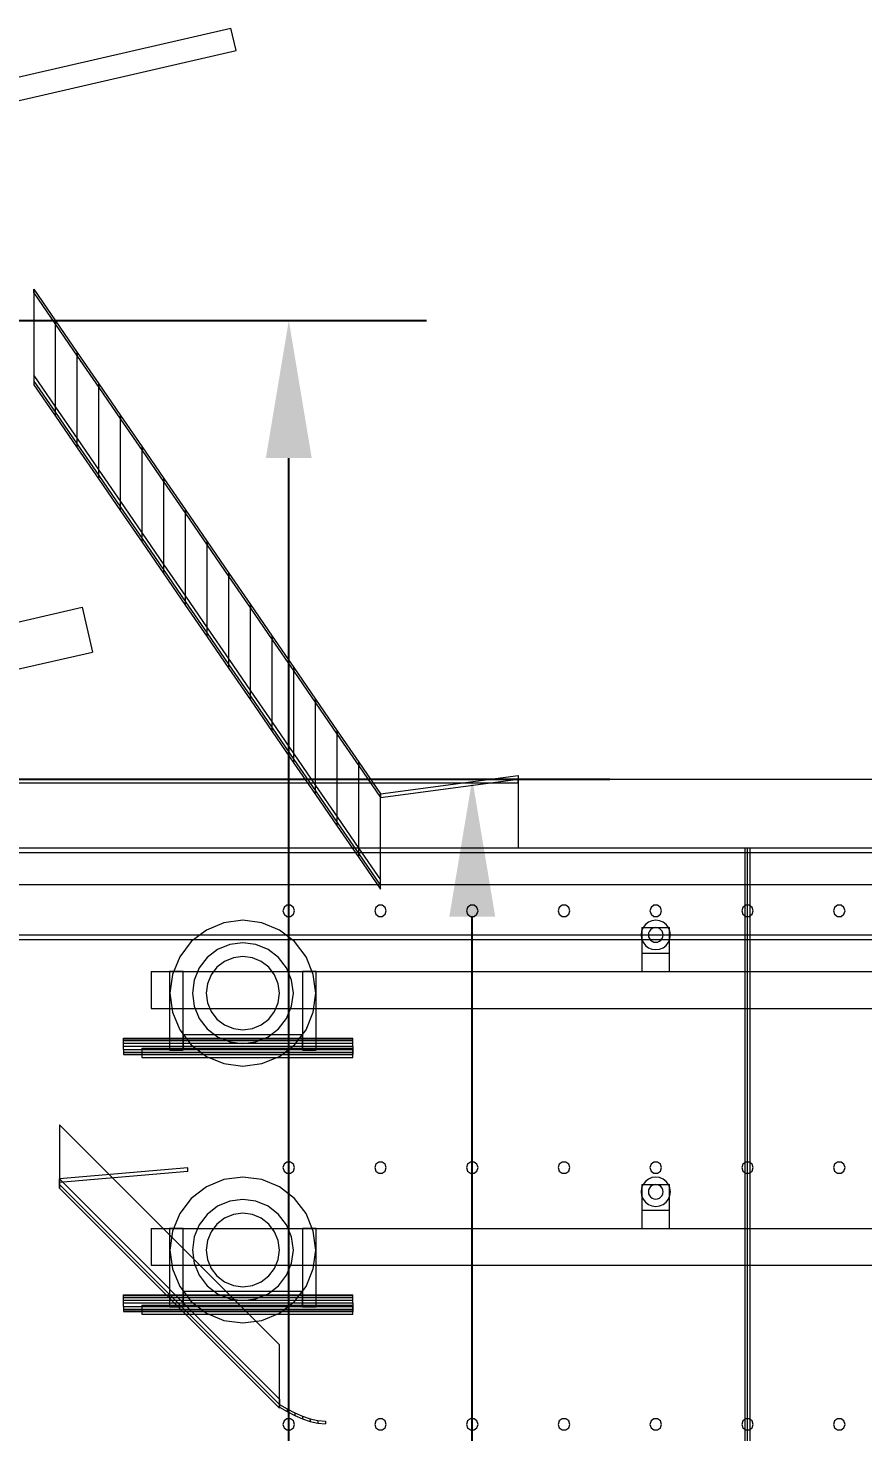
# Model space of a CAD drawing. Header units: millimetres. Extents: x -1970 to 59977, y -50268 to 6837.
# Drawn here: x 39055 to 39965, y 2288 to 3819 of the extents above; entities that cross this region are included whole.
import ezdxf

# ---------------------------------------------------------------- set-up
doc = ezdxf.new("R2010")
doc.units = ezdxf.units.MM
for name, color, linetype, lineweight in [('COTAS_O', 1, 'Continuous', 0), ('COTAS_P', 1, 'Continuous', 0), ('lateral_C03', 7, 'Continuous', 0), ('lateral_C03-dry', 7, 'Continuous', 0), ('lateral_secador', 7, 'Continuous', 0)]:
    doc.layers.add(name, color=color, linetype=linetype, lineweight=lineweight)
doc.dimstyles.new('R19_100', dxfattribs={"dimtxt": 250, "dimasz": 150, "dimexe": 150, "dimexo": 80, "dimgap": 100, "dimtad": 1, "dimtih": 1, "dimtoh": 1, "dimdsep": 46, "dimcen": 0.09, "dimadec": 0, "dimazin": 0, "dimtfac": 1, "dimtdec": 4, "dimtofl": 0, "dimtmove": 0, "dimatfit": 3, "dimfxl": 1, "dimtolj": 1, "dimtzin": 0, "dimarcsym": 0})

# ---------------------------------------------------------------- blocks, each defined once
blk = doc.blocks.new('*D11')
at = {"layer": 'COTAS_P', "color": 0, "lineweight": -2, "transparency": 16777216}
for p, q in [((39019.3, 3500), (39489.3, 3500)), ((39339.3, 150), (39339.3, 3350)), ((39019.3, 0), (39489.3, 0))]:
    blk.add_line(p, q, dxfattribs=at)
at = {"layer": 'COTAS_P', "color": 0, "transparency": 16777216}
for points in [[(39314.3, 3350), (39364.3, 3350), (39339.3, 3500)], [(39314.3, 150), (39364.3, 150), (39339.3, 0)]]:
    blk.add_solid(points, dxfattribs=at)
at = {"layer": 'Defpoints', "color": 0, "transparency": 16777216}
for p in [(38939.3, 3500), (39339.3, 3500), (38939.3, 0)]:
    blk.add_point(p, dxfattribs=at)
blk = doc.blocks.new('*D23')
at = {"layer": 'COTAS_O', "color": 0, "lineweight": -2, "transparency": 16777216}
for p, q in [((38919.3, 3000), (39689.3, 3000)), ((39539.3, 150), (39539.3, 2850)), ((38919.3, 0), (39689.3, 0))]:
    blk.add_line(p, q, dxfattribs=at)
at = {"layer": 'COTAS_O', "color": 0, "transparency": 16777216}
for points in [[(39514.3, 2850), (39564.3, 2850), (39539.3, 3000)], [(39514.3, 150), (39564.3, 150), (39539.3, 0)]]:
    blk.add_solid(points, dxfattribs=at)
at = {"layer": 'Defpoints', "color": 0, "transparency": 16777216}
for p in [(38839.3, 3000), (39539.3, 3000), (38839.3, 0)]:
    blk.add_point(p, dxfattribs=at)

msp = doc.modelspace()

# ---------------------------------------------------------------- linework, layer by layer
at = {"layer": 'lateral_C03'}
for p, q in [((38730.564, 3693.065), (39276.26, 3818.828)), ((39281.875, 3794.466), (39276.26, 3818.828)), ((38736.179, 3668.704), (39281.875, 3794.466)), ((39016.507, 3164.787), (39113.953, 3187.245)), ((39113.953, 3187.245), (39125.182, 3138.522)), ((39027.736, 3116.064), (39125.182, 3138.522))]:
    msp.add_line(p, q, dxfattribs=at)
at = {"layer": 'lateral_C03-dry'}
for p, q in [((39061.253, 3534), (39084.878, 3499.625)), ((39061.253, 3530), (39061.253, 3534)), ((39061.253, 3534), (39061.253, 3440)), ((39061.253, 3530), (39084.878, 3495.625)), ((39084.878, 3499.625), (39084.878, 3495.625)), ((39084.878, 3405.625), (39084.878, 3499.625)), ((39084.878, 3499.625), (39108.503, 3465.25)), ((39084.878, 3495.625), (39108.503, 3461.25)), ((39108.503, 3465.25), (39108.503, 3461.25)), ((39108.503, 3371.25), (39108.503, 3465.25)), ((39108.503, 3465.25), (39132.128, 3430.875)), ((39108.503, 3461.25), (39132.128, 3426.875)), ((39061.253, 3440), (39084.878, 3405.625)), ((39061.253, 3440), (39061.253, 3434)), ((39061.253, 3434), (39084.878, 3399.625)), ((39061.253, 3434), (39061.253, 3430)), ((39061.253, 3430), (39084.878, 3395.625)), ((39132.128, 3430.875), (39132.128, 3426.875)), ((39132.128, 3336.875), (39132.128, 3430.875)), ((39132.128, 3430.875), (39155.753, 3396.5)), ((39132.128, 3426.875), (39155.753, 3392.5)), ((39084.878, 3399.625), (39084.878, 3405.625)), ((39084.878, 3405.625), (39108.503, 3371.25)), ((39084.878, 3395.625), (39084.878, 3399.625)), ((39084.878, 3399.625), (39108.503, 3365.25)), ((39084.878, 3395.625), (39108.503, 3361.25)), ((39155.753, 3396.5), (39155.753, 3392.5)), ((39155.753, 3302.5), (39155.753, 3396.5)), ((39155.753, 3396.5), (39179.378, 3362.125)), ((39155.753, 3392.5), (39179.378, 3358.125)), ((39108.503, 3365.25), (39108.503, 3371.25)), ((39108.503, 3371.25), (39132.128, 3336.875)), ((39108.503, 3361.25), (39108.503, 3365.25)), ((39108.503, 3365.25), (39132.128, 3330.875)), ((39108.503, 3361.25), (39132.128, 3326.875)), ((39179.378, 3362.125), (39179.378, 3358.125)), ((39179.378, 3268.125), (39179.378, 3362.125)), ((39179.378, 3362.125), (39203.003, 3327.75)), ((39179.378, 3358.125), (39203.003, 3323.75)), ((39132.128, 3330.875), (39132.128, 3336.875)), ((39132.128, 3336.875), (39155.753, 3302.5)), ((39132.128, 3326.875), (39132.128, 3330.875)), ((39132.128, 3330.875), (39155.753, 3296.5)), ((39132.128, 3326.875), (39155.753, 3292.5)), ((39203.003, 3327.75), (39203.003, 3323.75)), ((39203.003, 3233.75), (39203.003, 3327.75)), ((39203.003, 3327.75), (39226.628, 3293.375)), ((39203.003, 3323.75), (39226.628, 3289.375)), ((39155.753, 3296.5), (39155.753, 3302.5)), ((39155.753, 3302.5), (39179.378, 3268.125)), ((39155.753, 3292.5), (39155.753, 3296.5)), ((39155.753, 3296.5), (39179.378, 3262.125)), ((39155.753, 3292.5), (39179.378, 3258.125)), ((39226.628, 3293.375), (39226.628, 3289.375)), ((39226.628, 3199.375), (39226.628, 3293.375)), ((39226.628, 3293.375), (39250.253, 3259)), ((39226.628, 3289.375), (39250.253, 3255)), ((39179.378, 3262.125), (39179.378, 3268.125)), ((39179.378, 3268.125), (39203.003, 3233.75)), ((39179.378, 3258.125), (39179.378, 3262.125)), ((39179.378, 3262.125), (39203.003, 3227.75)), ((39179.378, 3258.125), (39203.003, 3223.75)), ((39250.253, 3259), (39250.253, 3255)), ((39250.253, 3165), (39250.253, 3259)), ((39250.253, 3259), (39273.878, 3224.625)), ((39250.253, 3255), (39273.878, 3220.625)), ((39203.003, 3227.75), (39203.003, 3233.75)), ((39203.003, 3233.75), (39226.628, 3199.375)), ((39203.003, 3223.75), (39203.003, 3227.75)), ((39203.003, 3227.75), (39226.628, 3193.375)), ((39203.003, 3223.75), (39226.628, 3189.375)), ((39273.878, 3224.625), (39273.878, 3220.625)), ((39273.878, 3130.625), (39273.878, 3224.625)), ((39273.878, 3224.625), (39297.503, 3190.25)), ((39273.878, 3220.625), (39297.503, 3186.25)), ((39226.628, 3193.375), (39226.628, 3199.375)), ((39226.628, 3199.375), (39250.253, 3165)), ((39226.628, 3189.375), (39226.628, 3193.375)), ((39226.628, 3193.375), (39250.253, 3159)), ((39226.628, 3189.375), (39250.253, 3155)), ((39297.503, 3190.25), (39297.503, 3186.25)), ((39297.503, 3096.25), (39297.503, 3190.25)), ((39297.503, 3190.25), (39321.128, 3155.875)), ((39297.503, 3186.25), (39321.128, 3151.875)), ((39250.253, 3159), (39250.253, 3165)), ((39250.253, 3165), (39273.878, 3130.625)), ((39250.253, 3155), (39250.253, 3159)), ((39250.253, 3159), (39273.878, 3124.625)), ((39250.253, 3155), (39273.878, 3120.625)), ((39321.128, 3155.875), (39321.128, 3151.875)), ((39321.128, 3061.875), (39321.128, 3155.875)), ((39321.128, 3155.875), (39344.753, 3121.5)), ((39321.128, 3151.875), (39344.753, 3117.5)), ((39273.878, 3124.625), (39273.878, 3130.625)), ((39273.878, 3130.625), (39297.503, 3096.25)), ((39273.878, 3120.625), (39273.878, 3124.625)), ((39273.878, 3124.625), (39297.503, 3090.25)), ((39273.878, 3120.625), (39297.503, 3086.25)), ((39344.753, 3121.5), (39344.753, 3117.5)), ((39344.753, 3027.5), (39344.753, 3121.5)), ((39344.753, 3121.5), (39368.378, 3087.125)), ((39344.753, 3117.5), (39368.378, 3083.125)), ((39297.503, 3090.25), (39297.503, 3096.25)), ((39297.503, 3096.25), (39321.128, 3061.875)), ((39297.503, 3086.25), (39297.503, 3090.25)), ((39297.503, 3090.25), (39321.128, 3055.875)), ((39297.503, 3086.25), (39321.128, 3051.875)), ((39368.378, 3087.125), (39368.378, 3083.125)), ((39368.378, 2993.125), (39368.378, 3087.125)), ((39368.378, 3087.125), (39392.003, 3052.75)), ((39368.378, 3083.125), (39392.003, 3048.75)), ((39321.128, 3055.875), (39321.128, 3061.875)), ((39321.128, 3061.875), (39344.753, 3027.5)), ((39321.128, 3051.875), (39321.128, 3055.875)), ((39321.128, 3055.875), (39344.753, 3021.5)), ((39321.128, 3051.875), (39344.753, 3017.5)), ((39392.003, 3052.75), (39392.003, 3048.75)), ((39392.003, 2958.75), (39392.003, 3052.75)), ((39392.003, 3052.75), (39415.628, 3018.375)), ((39392.003, 3048.75), (39415.628, 3014.375)), ((39344.753, 3021.5), (39344.753, 3027.5)), ((39344.753, 3027.5), (39368.378, 2993.125)), ((39344.753, 3017.5), (39344.753, 3021.5)), ((39344.753, 3021.5), (39368.378, 2987.125)), ((39344.753, 3017.5), (39368.378, 2983.125)), ((39415.628, 3018.375), (39415.628, 3014.375)), ((39415.628, 2924.375), (39415.628, 3018.375)), ((39415.628, 3018.375), (39439.253, 2984)), ((39415.628, 3014.375), (39439.253, 2980)), ((39368.378, 2987.125), (39368.378, 2993.125)), ((39368.378, 2993.125), (39392.003, 2958.75)), ((39368.378, 2983.125), (39368.378, 2987.125)), ((39368.378, 2987.125), (39392.003, 2952.75)), ((39368.378, 2983.125), (39392.003, 2948.75)), ((39439.253, 2984), (39439.253, 2980)), ((39439.253, 2890), (39439.253, 2984)), ((39392.003, 2952.75), (39392.003, 2958.75)), ((39392.003, 2958.75), (39415.628, 2924.375)), ((39392.003, 2948.75), (39392.003, 2952.75)), ((39392.003, 2952.75), (39415.628, 2918.375)), ((39392.003, 2948.75), (39415.628, 2914.375)), ((39415.628, 2918.375), (39415.628, 2924.375)), ((39415.628, 2924.375), (39439.253, 2890)), ((39415.628, 2914.375), (39415.628, 2918.375)), ((39415.628, 2918.375), (39439.253, 2884)), ((39415.628, 2914.375), (39439.253, 2880)), ((39439.253, 2884), (39439.253, 2890)), ((39439.253, 2880), (39439.253, 2884))]:
    msp.add_line(p, q, dxfattribs=at)
at = {"layer": 'lateral_secador'}
for p, q in [((39439.253, 2984), (39589.253, 3004)), ((39589.253, 3004), (39589.253, 3000)), ((38839.253, 3000), (39589.253, 3000)), ((38839.253, 2996), (39589.253, 2996)), ((39439.253, 2980), (39589.253, 3000)), ((39589.253, 3000), (40589.253, 3000)), ((39589.253, 3000), (39589.253, 2925)), ((39589.253, 2996), (39589.253, 3000)), ((39439.253, 2980), (39439.253, 2984)), ((38839.253, 2925), (39839.253, 2925)), ((38839.253, 2925), (58839.253, 2925)), ((39589.253, 2925), (40589.253, 2925)), ((39836.253, 2925), (39842.253, 2925)), ((39836.253, 2925), (39836.253, 60)), ((39839.253, 0), (39839.253, 2925)), ((39839.253, 2925), (40839.253, 2925)), ((39842.253, 60), (39842.253, 2925)), ((38839.253, 2920), (58839.253, 2920)), ((38839.253, 2885), (58839.253, 2885)), ((39337.291, 2862.389), (39334.116, 2860.082)), ((39341.215, 2862.389), (39337.291, 2862.389)), ((39344.39, 2860.082), (39341.215, 2862.389)), ((39437.291, 2862.389), (39434.116, 2860.082)), ((39441.215, 2862.389), (39437.291, 2862.389)), ((39444.39, 2860.082), (39441.215, 2862.389)), ((39537.291, 2862.389), (39534.116, 2860.082)), ((39541.215, 2862.389), (39537.291, 2862.389)), ((39544.39, 2860.082), (39541.215, 2862.389)), ((39637.291, 2862.389), (39634.116, 2860.082)), ((39641.215, 2862.389), (39637.291, 2862.389)), ((39644.39, 2860.082), (39641.215, 2862.389)), ((39737.291, 2862.389), (39734.116, 2860.082)), ((39741.215, 2862.389), (39737.291, 2862.389)), ((39744.39, 2860.082), (39741.215, 2862.389)), ((39837.291, 2862.389), (39834.116, 2860.082)), ((39841.215, 2862.389), (39837.291, 2862.389)), ((39844.39, 2860.082), (39841.215, 2862.389)), ((39937.291, 2862.389), (39934.116, 2860.082)), ((39941.215, 2862.389), (39937.291, 2862.389)), ((39944.39, 2860.082), (39941.215, 2862.389)), ((39334.116, 2860.082), (39332.903, 2856.35)), ((39332.903, 2856.35), (39334.116, 2852.618)), ((39334.116, 2852.618), (39337.291, 2850.311)), ((39337.291, 2850.311), (39341.215, 2850.311)), ((39341.215, 2850.311), (39344.39, 2852.618)), ((39345.603, 2856.35), (39344.39, 2860.082)), ((39344.39, 2852.618), (39345.603, 2856.35)), ((39434.116, 2860.082), (39432.903, 2856.35)), ((39432.903, 2856.35), (39434.116, 2852.618)), ((39434.116, 2852.618), (39437.291, 2850.311)), ((39437.291, 2850.311), (39441.215, 2850.311)), ((39441.215, 2850.311), (39444.39, 2852.618)), ((39445.603, 2856.35), (39444.39, 2860.082)), ((39444.39, 2852.618), (39445.603, 2856.35)), ((39534.116, 2860.082), (39532.903, 2856.35)), ((39532.903, 2856.35), (39534.116, 2852.618)), ((39534.116, 2852.618), (39537.291, 2850.311)), ((39537.291, 2850.311), (39541.215, 2850.311)), ((39541.215, 2850.311), (39544.39, 2852.618)), ((39545.603, 2856.35), (39544.39, 2860.082)), ((39544.39, 2852.618), (39545.603, 2856.35)), ((39634.116, 2860.082), (39632.903, 2856.35)), ((39632.903, 2856.35), (39634.116, 2852.618)), ((39634.116, 2852.618), (39637.291, 2850.311)), ((39637.291, 2850.311), (39641.215, 2850.311)), ((39641.215, 2850.311), (39644.39, 2852.618)), ((39645.603, 2856.35), (39644.39, 2860.082)), ((39644.39, 2852.618), (39645.603, 2856.35)), ((39734.116, 2860.082), (39732.903, 2856.35)), ((39732.903, 2856.35), (39734.116, 2852.618)), ((39734.116, 2852.618), (39737.291, 2850.311)), ((39737.291, 2850.311), (39741.215, 2850.311)), ((39741.215, 2850.311), (39744.39, 2852.618)), ((39745.603, 2856.35), (39744.39, 2860.082)), ((39744.39, 2852.618), (39745.603, 2856.35)), ((39834.116, 2860.082), (39832.903, 2856.35)), ((39832.903, 2856.35), (39834.116, 2852.618)), ((39834.116, 2852.618), (39837.291, 2850.311)), ((39837.291, 2850.311), (39841.215, 2850.311)), ((39841.215, 2850.311), (39844.39, 2852.618)), ((39845.603, 2856.35), (39844.39, 2860.082)), ((39844.39, 2852.618), (39845.603, 2856.35)), ((39934.116, 2860.082), (39932.903, 2856.35)), ((39932.903, 2856.35), (39934.116, 2852.618)), ((39934.116, 2852.618), (39937.291, 2850.311)), ((39937.291, 2850.311), (39941.215, 2850.311)), ((39941.215, 2850.311), (39944.39, 2852.618)), ((39945.603, 2856.35), (39944.39, 2860.082)), ((39944.39, 2852.618), (39945.603, 2856.35)), ((39249.503, 2835.349), (39233.038, 2822.715)), ((39268.677, 2843.291), (39249.503, 2835.349)), ((39289.253, 2846), (39268.677, 2843.291)), ((39309.829, 2843.291), (39289.253, 2846)), ((39329.003, 2835.349), (39309.829, 2843.291)), ((39345.468, 2822.715), (39329.003, 2835.349)), ((39723.798, 2834.141), (39723.253, 2830)), ((39725.397, 2838), (39723.798, 2834.141)), ((39724.253, 2838), (39754.253, 2838)), ((39724.253, 2838), (39724.253, 2810)), ((39727.939, 2841.314), (39725.397, 2838)), ((39731.253, 2843.856), (39727.939, 2841.314)), ((39735.112, 2845.455), (39731.253, 2843.856)), ((39731.526, 2832.071), (39731.253, 2830)), ((39732.325, 2834), (39731.526, 2832.071)), ((39733.596, 2835.657), (39732.325, 2834)), ((39735.253, 2836.928), (39733.596, 2835.657)), ((39739.253, 2846), (39735.112, 2845.455)), ((39737.182, 2837.727), (39735.253, 2836.928)), ((39739.253, 2838), (39737.182, 2837.727)), ((39743.394, 2845.455), (39739.253, 2846)), ((39741.324, 2837.727), (39739.253, 2838)), ((39743.253, 2836.928), (39741.324, 2837.727)), ((39744.91, 2835.657), (39743.253, 2836.928)), ((39747.253, 2843.856), (39743.394, 2845.455)), ((39746.181, 2834), (39744.91, 2835.657)), ((39746.98, 2832.071), (39746.181, 2834)), ((39747.253, 2830), (39746.98, 2832.071)), ((39750.567, 2841.314), (39747.253, 2843.856)), ((39753.109, 2838), (39750.567, 2841.314)), ((39754.708, 2834.141), (39753.109, 2838)), ((39754.253, 2810), (39754.253, 2838)), ((39755.253, 2830), (39754.708, 2834.141)), ((38839.253, 2830), (58839.253, 2830)), ((38839.253, 2825), (58839.253, 2825)), ((39233.038, 2822.715), (39220.404, 2806.25)), ((39275.018, 2819.626), (39261.753, 2814.131)), ((39289.253, 2821.5), (39275.018, 2819.626)), ((39303.488, 2819.626), (39289.253, 2821.5)), ((39316.753, 2814.131), (39303.488, 2819.626)), ((39358.102, 2806.25), (39345.468, 2822.715)), ((39723.253, 2830), (39723.798, 2825.859)), ((39723.798, 2825.859), (39725.397, 2822)), ((39725.397, 2822), (39727.939, 2818.686)), ((39727.939, 2818.686), (39731.253, 2816.144)), ((39731.253, 2830), (39731.526, 2827.929)), ((39731.526, 2827.929), (39732.325, 2826)), ((39732.325, 2826), (39733.596, 2824.343)), ((39733.596, 2824.343), (39735.253, 2823.072)), ((39735.253, 2823.072), (39737.182, 2822.273)), ((39737.182, 2822.273), (39739.253, 2822)), ((39739.253, 2822), (39741.324, 2822.273)), ((39741.324, 2822.273), (39743.253, 2823.072)), ((39743.253, 2823.072), (39744.91, 2824.343)), ((39744.91, 2824.343), (39746.181, 2826)), ((39746.181, 2826), (39746.98, 2827.929)), ((39746.98, 2827.929), (39747.253, 2830)), ((39747.253, 2816.144), (39750.567, 2818.686)), ((39750.567, 2818.686), (39753.109, 2822)), ((39753.109, 2822), (39754.708, 2825.859)), ((39754.708, 2825.859), (39755.253, 2830)), ((39220.404, 2806.25), (39212.462, 2787.076)), ((39250.362, 2805.391), (39241.622, 2794)), ((39261.753, 2814.131), (39250.362, 2805.391)), ((39269.253, 2801.141), (39260.969, 2794.784)), ((39278.9, 2805.137), (39269.253, 2801.141)), ((39289.253, 2806.5), (39278.9, 2805.137)), ((39299.606, 2805.137), (39289.253, 2806.5)), ((39309.253, 2801.141), (39299.606, 2805.137)), ((39317.537, 2794.784), (39309.253, 2801.141)), ((39328.144, 2805.391), (39316.753, 2814.131)), ((39336.884, 2794), (39328.144, 2805.391)), ((39366.044, 2787.076), (39358.102, 2806.25)), ((39724.253, 2810), (39754.253, 2810)), ((39724.253, 2810), (39724.253, 2790)), ((39731.253, 2816.144), (39735.112, 2814.545)), ((39735.112, 2814.545), (39739.253, 2814)), ((39739.253, 2814), (39743.394, 2814.545)), ((39743.394, 2814.545), (39747.253, 2816.144)), ((39754.253, 2790), (39754.253, 2810)), ((39189.253, 2790), (58489.253, 2790)), ((39189.253, 2790), (39189.253, 2750)), ((39209.253, 2790.5), (39224.253, 2790.5)), ((39209.253, 2790.5), (39209.253, 2704.5)), ((39212.462, 2787.076), (39209.753, 2766.5)), ((39224.253, 2704.5), (39224.253, 2790.5)), ((39241.622, 2794), (39236.127, 2780.735)), ((39254.612, 2786.5), (39250.616, 2776.853)), ((39260.969, 2794.784), (39254.612, 2786.5)), ((39323.894, 2786.5), (39317.537, 2794.784)), ((39327.89, 2776.853), (39323.894, 2786.5)), ((39342.379, 2780.735), (39336.884, 2794)), ((39354.253, 2790.5), (39369.253, 2790.5)), ((39354.253, 2790.5), (39354.253, 2704.5)), ((39368.753, 2766.5), (39366.044, 2787.076)), ((39369.253, 2704.5), (39369.253, 2790.5)), ((39724.253, 2790), (39754.253, 2790)), ((39236.127, 2780.735), (39234.253, 2766.5)), ((39250.616, 2776.853), (39249.253, 2766.5)), ((39329.253, 2766.5), (39327.89, 2776.853)), ((39344.253, 2766.5), (39342.379, 2780.735)), ((39209.753, 2766.5), (39212.462, 2745.924)), ((39234.253, 2766.5), (39236.127, 2752.265)), ((39249.253, 2766.5), (39250.616, 2756.147)), ((39250.616, 2756.147), (39254.612, 2746.5)), ((39323.894, 2746.5), (39327.89, 2756.147)), ((39327.89, 2756.147), (39329.253, 2766.5)), ((39342.379, 2752.265), (39344.253, 2766.5)), ((39366.044, 2745.924), (39368.753, 2766.5)), ((39189.253, 2750), (58489.253, 2750)), ((39212.462, 2745.924), (39220.404, 2726.75)), ((39236.127, 2752.265), (39241.622, 2739)), ((39254.612, 2746.5), (39260.969, 2738.216)), ((39317.537, 2738.216), (39323.894, 2746.5)), ((39336.884, 2739), (39342.379, 2752.265)), ((39358.102, 2726.75), (39366.044, 2745.924)), ((39220.404, 2726.75), (39233.038, 2710.285)), ((39241.622, 2739), (39250.362, 2727.609)), ((39250.362, 2727.609), (39261.753, 2718.869)), ((39260.969, 2738.216), (39269.253, 2731.859)), ((39269.253, 2731.859), (39278.9, 2727.863)), ((39278.9, 2727.863), (39289.253, 2726.5)), ((39289.253, 2726.5), (39299.606, 2727.863)), ((39299.606, 2727.863), (39309.253, 2731.859)), ((39309.253, 2731.859), (39317.537, 2738.216)), ((39316.753, 2718.869), (39328.144, 2727.609)), ((39328.144, 2727.609), (39336.884, 2739)), ((39345.468, 2710.285), (39358.102, 2726.75)), ((39159.253, 2716.815), (39159.253, 2717.5)), ((39159.253, 2717.5), (39409.253, 2717.5)), ((39159.253, 2714.864), (39159.253, 2716.815)), ((39159.253, 2716.815), (39409.253, 2716.815)), ((39159.253, 2711.944), (39159.253, 2714.864)), ((39159.253, 2714.864), (39409.253, 2714.864)), ((39159.253, 2708.5), (39159.253, 2711.944)), ((39159.253, 2711.944), (39409.253, 2711.944)), ((39224.253, 2721.5), (39354.253, 2721.5)), ((39224.253, 2721.5), (39224.253, 2706.5)), ((39233.038, 2710.285), (39249.503, 2697.651)), ((39261.753, 2718.869), (39275.018, 2713.374)), ((39275.018, 2713.374), (39289.253, 2711.5)), ((39289.253, 2711.5), (39303.488, 2713.374)), ((39303.488, 2713.374), (39316.753, 2718.869)), ((39329.003, 2697.651), (39345.468, 2710.285)), ((39354.253, 2706.5), (39354.253, 2721.5)), ((39409.253, 2716.815), (39409.253, 2717.5)), ((39409.253, 2714.864), (39409.253, 2716.815)), ((39409.253, 2711.944), (39409.253, 2714.864)), ((39409.253, 2708.5), (39409.253, 2711.944)), ((39159.253, 2705.056), (39159.253, 2708.5)), ((39409.253, 2708.5), (39159.253, 2708.5)), ((39159.253, 2705.056), (39159.253, 2702.136)), ((39159.253, 2705.056), (39409.253, 2705.056)), ((39159.253, 2702.136), (39159.253, 2700.185)), ((39159.253, 2702.136), (39409.253, 2702.136)), ((39159.253, 2700.185), (39159.253, 2699.5)), ((39159.253, 2700.185), (39409.253, 2700.185)), ((39159.253, 2699.5), (39409.253, 2699.5)), ((39179.253, 2706.5), (39409.253, 2706.5)), ((39179.253, 2706.5), (39179.253, 2696.5)), ((39179.253, 2696.5), (39409.253, 2696.5)), ((39209.253, 2704.5), (39224.253, 2704.5)), ((39224.253, 2706.5), (39354.253, 2706.5)), ((39249.503, 2697.651), (39268.677, 2689.709)), ((39309.829, 2689.709), (39329.003, 2697.651)), ((39354.253, 2704.5), (39369.253, 2704.5)), ((39409.253, 2708.5), (39409.253, 2705.056)), ((39409.253, 2696.5), (39409.253, 2706.5)), ((39409.253, 2705.056), (39409.253, 2702.136)), ((39409.253, 2702.136), (39409.253, 2700.185)), ((39409.253, 2700.185), (39409.253, 2699.5)), ((39268.677, 2689.709), (39289.253, 2687)), ((39289.253, 2687), (39309.829, 2689.709)), ((39329.253, 2383), (39089.253, 2623)), ((39089.253, 2623), (39089.253, 2554)), ((39229.253, 2576), (39089.253, 2564)), ((39229.253, 2572), (39089.253, 2560)), ((39229.253, 2572), (39229.253, 2576)), ((39334.116, 2580.082), (39332.903, 2576.35)), ((39332.903, 2576.35), (39334.116, 2572.618)), ((39337.291, 2582.389), (39334.116, 2580.082)), ((39334.116, 2572.618), (39337.291, 2570.311)), ((39341.215, 2582.389), (39337.291, 2582.389)), ((39344.39, 2580.082), (39341.215, 2582.389)), ((39341.215, 2570.311), (39344.39, 2572.618)), ((39345.603, 2576.35), (39344.39, 2580.082)), ((39344.39, 2572.618), (39345.603, 2576.35)), ((39434.116, 2580.082), (39432.903, 2576.35)), ((39432.903, 2576.35), (39434.116, 2572.618)), ((39437.291, 2582.389), (39434.116, 2580.082)), ((39434.116, 2572.618), (39437.291, 2570.311)), ((39441.215, 2582.389), (39437.291, 2582.389)), ((39444.39, 2580.082), (39441.215, 2582.389)), ((39441.215, 2570.311), (39444.39, 2572.618)), ((39445.603, 2576.35), (39444.39, 2580.082)), ((39444.39, 2572.618), (39445.603, 2576.35)), ((39534.116, 2580.082), (39532.903, 2576.35)), ((39532.903, 2576.35), (39534.116, 2572.618)), ((39537.291, 2582.389), (39534.116, 2580.082)), ((39534.116, 2572.618), (39537.291, 2570.311)), ((39541.215, 2582.389), (39537.291, 2582.389)), ((39544.39, 2580.082), (39541.215, 2582.389)), ((39541.215, 2570.311), (39544.39, 2572.618)), ((39545.603, 2576.35), (39544.39, 2580.082)), ((39544.39, 2572.618), (39545.603, 2576.35)), ((39634.116, 2580.082), (39632.903, 2576.35)), ((39632.903, 2576.35), (39634.116, 2572.618)), ((39637.291, 2582.389), (39634.116, 2580.082)), ((39634.116, 2572.618), (39637.291, 2570.311)), ((39641.215, 2582.389), (39637.291, 2582.389)), ((39644.39, 2580.082), (39641.215, 2582.389)), ((39641.215, 2570.311), (39644.39, 2572.618)), ((39645.603, 2576.35), (39644.39, 2580.082)), ((39644.39, 2572.618), (39645.603, 2576.35)), ((39734.116, 2580.082), (39732.903, 2576.35)), ((39732.903, 2576.35), (39734.116, 2572.618)), ((39737.291, 2582.389), (39734.116, 2580.082)), ((39734.116, 2572.618), (39737.291, 2570.311)), ((39741.215, 2582.389), (39737.291, 2582.389)), ((39744.39, 2580.082), (39741.215, 2582.389)), ((39741.215, 2570.311), (39744.39, 2572.618)), ((39745.603, 2576.35), (39744.39, 2580.082)), ((39744.39, 2572.618), (39745.603, 2576.35)), ((39834.116, 2580.082), (39832.903, 2576.35)), ((39832.903, 2576.35), (39834.116, 2572.618)), ((39837.291, 2582.389), (39834.116, 2580.082)), ((39834.116, 2572.618), (39837.291, 2570.311)), ((39841.215, 2582.389), (39837.291, 2582.389)), ((39844.39, 2580.082), (39841.215, 2582.389)), ((39841.215, 2570.311), (39844.39, 2572.618)), ((39845.603, 2576.35), (39844.39, 2580.082)), ((39844.39, 2572.618), (39845.603, 2576.35)), ((39934.116, 2580.082), (39932.903, 2576.35)), ((39932.903, 2576.35), (39934.116, 2572.618)), ((39937.291, 2582.389), (39934.116, 2580.082)), ((39934.116, 2572.618), (39937.291, 2570.311)), ((39941.215, 2582.389), (39937.291, 2582.389)), ((39944.39, 2580.082), (39941.215, 2582.389)), ((39941.215, 2570.311), (39944.39, 2572.618)), ((39945.603, 2576.35), (39944.39, 2580.082)), ((39944.39, 2572.618), (39945.603, 2576.35)), ((39089.253, 2564), (39329.253, 2324)), ((39089.253, 2558), (39089.253, 2564)), ((39089.253, 2564), (39089.253, 2560)), ((39089.253, 2558), (39329.253, 2318)), ((39089.253, 2554), (39089.253, 2558)), ((39268.677, 2563.291), (39249.503, 2555.349)), ((39289.253, 2566), (39268.677, 2563.291)), ((39309.829, 2563.291), (39289.253, 2566)), ((39329.003, 2555.349), (39309.829, 2563.291)), ((39337.291, 2570.311), (39341.215, 2570.311)), ((39437.291, 2570.311), (39441.215, 2570.311)), ((39537.291, 2570.311), (39541.215, 2570.311)), ((39637.291, 2570.311), (39641.215, 2570.311)), ((39725.397, 2558), (39723.798, 2554.141)), ((39724.253, 2558), (39754.253, 2558)), ((39724.253, 2558), (39724.253, 2530)), ((39727.939, 2561.314), (39725.397, 2558)), ((39731.253, 2563.856), (39727.939, 2561.314)), ((39735.112, 2565.455), (39731.253, 2563.856)), ((39735.253, 2556.928), (39733.596, 2555.657)), ((39739.253, 2566), (39735.112, 2565.455)), ((39737.182, 2557.727), (39735.253, 2556.928)), ((39739.253, 2558), (39737.182, 2557.727)), ((39737.291, 2570.311), (39741.215, 2570.311)), ((39743.394, 2565.455), (39739.253, 2566)), ((39741.324, 2557.727), (39739.253, 2558)), ((39743.253, 2556.928), (39741.324, 2557.727)), ((39744.91, 2555.657), (39743.253, 2556.928)), ((39747.253, 2563.856), (39743.394, 2565.455)), ((39750.567, 2561.314), (39747.253, 2563.856)), ((39753.109, 2558), (39750.567, 2561.314)), ((39754.708, 2554.141), (39753.109, 2558)), ((39754.253, 2530), (39754.253, 2558)), ((39837.291, 2570.311), (39841.215, 2570.311)), ((39937.291, 2570.311), (39941.215, 2570.311)), ((39089.253, 2554), (39329.253, 2314)), ((39233.038, 2542.715), (39220.404, 2526.25)), ((39249.503, 2555.349), (39233.038, 2542.715)), ((39289.253, 2541.5), (39275.018, 2539.626)), ((39303.488, 2539.626), (39289.253, 2541.5)), ((39345.468, 2542.715), (39329.003, 2555.349)), ((39358.102, 2526.25), (39345.468, 2542.715)), ((39723.798, 2554.141), (39723.253, 2550)), ((39723.253, 2550), (39723.798, 2545.859)), ((39723.798, 2545.859), (39725.397, 2542)), ((39725.397, 2542), (39727.939, 2538.686)), ((39731.526, 2552.071), (39731.253, 2550)), ((39731.253, 2550), (39731.526, 2547.929)), ((39732.325, 2554), (39731.526, 2552.071)), ((39731.526, 2547.929), (39732.325, 2546)), ((39733.596, 2555.657), (39732.325, 2554)), ((39732.325, 2546), (39733.596, 2544.343)), ((39733.596, 2544.343), (39735.253, 2543.072)), ((39735.253, 2543.072), (39737.182, 2542.273)), ((39737.182, 2542.273), (39739.253, 2542)), ((39739.253, 2542), (39741.324, 2542.273)), ((39741.324, 2542.273), (39743.253, 2543.072)), ((39743.253, 2543.072), (39744.91, 2544.343)), ((39746.181, 2554), (39744.91, 2555.657)), ((39744.91, 2544.343), (39746.181, 2546)), ((39746.98, 2552.071), (39746.181, 2554)), ((39746.181, 2546), (39746.98, 2547.929)), ((39747.253, 2550), (39746.98, 2552.071)), ((39746.98, 2547.929), (39747.253, 2550)), ((39750.567, 2538.686), (39753.109, 2542)), ((39753.109, 2542), (39754.708, 2545.859)), ((39755.253, 2550), (39754.708, 2554.141)), ((39754.708, 2545.859), (39755.253, 2550)), ((39220.404, 2526.25), (39212.462, 2507.076)), ((39261.753, 2534.131), (39250.362, 2525.391)), ((39275.018, 2539.626), (39261.753, 2534.131)), ((39289.253, 2526.5), (39278.9, 2525.137)), ((39299.606, 2525.137), (39289.253, 2526.5)), ((39316.753, 2534.131), (39303.488, 2539.626)), ((39328.144, 2525.391), (39316.753, 2534.131)), ((39366.044, 2507.076), (39358.102, 2526.25)), ((39724.253, 2530), (39754.253, 2530)), ((39724.253, 2530), (39724.253, 2510)), ((39727.939, 2538.686), (39731.253, 2536.144)), ((39731.253, 2536.144), (39735.112, 2534.545)), ((39735.112, 2534.545), (39739.253, 2534)), ((39739.253, 2534), (39743.394, 2534.545)), ((39743.394, 2534.545), (39747.253, 2536.144)), ((39747.253, 2536.144), (39750.567, 2538.686)), ((39754.253, 2510), (39754.253, 2530)), ((39209.253, 2510.5), (39224.253, 2510.5)), ((39209.253, 2510.5), (39209.253, 2424.5)), ((39224.253, 2424.5), (39224.253, 2510.5)), ((39241.622, 2514), (39236.127, 2500.735)), ((39250.362, 2525.391), (39241.622, 2514)), ((39260.969, 2514.784), (39254.612, 2506.5)), ((39269.253, 2521.141), (39260.969, 2514.784)), ((39278.9, 2525.137), (39269.253, 2521.141)), ((39309.253, 2521.141), (39299.606, 2525.137)), ((39317.537, 2514.784), (39309.253, 2521.141)), ((39323.894, 2506.5), (39317.537, 2514.784)), ((39336.884, 2514), (39328.144, 2525.391)), ((39342.379, 2500.735), (39336.884, 2514)), ((39354.253, 2510.5), (39369.253, 2510.5)), ((39354.253, 2510.5), (39354.253, 2424.5)), ((39369.253, 2424.5), (39369.253, 2510.5)), ((39189.253, 2510), (58489.253, 2510)), ((39189.253, 2510), (39189.253, 2470)), ((39212.462, 2507.076), (39209.753, 2486.5)), ((39236.127, 2500.735), (39234.253, 2486.5)), ((39250.616, 2496.853), (39249.253, 2486.5)), ((39254.612, 2506.5), (39250.616, 2496.853)), ((39327.89, 2496.853), (39323.894, 2506.5)), ((39329.253, 2486.5), (39327.89, 2496.853)), ((39344.253, 2486.5), (39342.379, 2500.735)), ((39368.753, 2486.5), (39366.044, 2507.076)), ((39724.253, 2510), (39754.253, 2510)), ((39209.753, 2486.5), (39212.462, 2465.924)), ((39234.253, 2486.5), (39236.127, 2472.265)), ((39249.253, 2486.5), (39250.616, 2476.147)), ((39327.89, 2476.147), (39329.253, 2486.5)), ((39342.379, 2472.265), (39344.253, 2486.5)), ((39366.044, 2465.924), (39368.753, 2486.5)), ((39189.253, 2470), (58489.253, 2470)), ((39212.462, 2465.924), (39220.404, 2446.75)), ((39236.127, 2472.265), (39241.622, 2459)), ((39250.616, 2476.147), (39254.612, 2466.5)), ((39254.612, 2466.5), (39260.969, 2458.216)), ((39317.537, 2458.216), (39323.894, 2466.5)), ((39323.894, 2466.5), (39327.89, 2476.147)), ((39336.884, 2459), (39342.379, 2472.265)), ((39358.102, 2446.75), (39366.044, 2465.924)), ((39241.622, 2459), (39250.362, 2447.609)), ((39260.969, 2458.216), (39269.253, 2451.859)), ((39269.253, 2451.859), (39278.9, 2447.863)), ((39299.606, 2447.863), (39309.253, 2451.859)), ((39309.253, 2451.859), (39317.537, 2458.216)), ((39328.144, 2447.609), (39336.884, 2459)), ((39159.253, 2436.815), (39159.253, 2437.5)), ((39159.253, 2437.5), (39409.253, 2437.5)), ((39159.253, 2434.864), (39159.253, 2436.815)), ((39159.253, 2436.815), (39409.253, 2436.815)), ((39159.253, 2431.944), (39159.253, 2434.864)), ((39159.253, 2434.864), (39409.253, 2434.864)), ((39220.404, 2446.75), (39233.038, 2430.285)), ((39224.253, 2441.5), (39354.253, 2441.5)), ((39224.253, 2441.5), (39224.253, 2426.5)), ((39250.362, 2447.609), (39261.753, 2438.869)), ((39261.753, 2438.869), (39275.018, 2433.374)), ((39278.9, 2447.863), (39289.253, 2446.5)), ((39289.253, 2446.5), (39299.606, 2447.863)), ((39303.488, 2433.374), (39316.753, 2438.869)), ((39316.753, 2438.869), (39328.144, 2447.609)), ((39345.468, 2430.285), (39358.102, 2446.75)), ((39354.253, 2426.5), (39354.253, 2441.5)), ((39409.253, 2436.815), (39409.253, 2437.5)), ((39409.253, 2434.864), (39409.253, 2436.815)), ((39409.253, 2431.944), (39409.253, 2434.864)), ((39159.253, 2428.5), (39159.253, 2431.944)), ((39159.253, 2431.944), (39409.253, 2431.944)), ((39159.253, 2425.056), (39159.253, 2428.5)), ((39409.253, 2428.5), (39159.253, 2428.5)), ((39159.253, 2425.056), (39159.253, 2422.136)), ((39159.253, 2425.056), (39409.253, 2425.056)), ((39159.253, 2422.136), (39159.253, 2420.185)), ((39159.253, 2422.136), (39409.253, 2422.136)), ((39159.253, 2420.185), (39159.253, 2419.5)), ((39159.253, 2420.185), (39409.253, 2420.185)), ((39159.253, 2419.5), (39409.253, 2419.5)), ((39179.253, 2426.5), (39409.253, 2426.5)), ((39179.253, 2426.5), (39179.253, 2416.5)), ((39209.253, 2424.5), (39224.253, 2424.5)), ((39224.253, 2426.5), (39354.253, 2426.5)), ((39233.038, 2430.285), (39249.503, 2417.651)), ((39275.018, 2433.374), (39289.253, 2431.5)), ((39289.253, 2431.5), (39303.488, 2433.374)), ((39329.003, 2417.651), (39345.468, 2430.285)), ((39354.253, 2424.5), (39369.253, 2424.5)), ((39409.253, 2428.5), (39409.253, 2431.944)), ((39409.253, 2428.5), (39409.253, 2425.056)), ((39409.253, 2416.5), (39409.253, 2426.5)), ((39409.253, 2425.056), (39409.253, 2422.136)), ((39409.253, 2422.136), (39409.253, 2420.185)), ((39409.253, 2420.185), (39409.253, 2419.5)), ((39179.253, 2416.5), (39409.253, 2416.5)), ((39249.503, 2417.651), (39268.677, 2409.709)), ((39268.677, 2409.709), (39289.253, 2407)), ((39289.253, 2407), (39309.829, 2409.709)), ((39309.829, 2409.709), (39329.003, 2417.651)), ((39329.253, 2314), (39329.253, 2383)), ((39329.253, 2324), (39329.253, 2318)), ((39329.253, 2318), (39329.253, 2314)), ((39329.253, 2318), (39337.586, 2313.341)), ((39329.253, 2315), (39329.253, 2318)), ((39329.253, 2315), (39337.586, 2310.341)), ((39337.586, 2313.341), (39337.586, 2310.341)), ((39337.586, 2313.341), (39345.92, 2309)), ((39334.116, 2300.082), (39332.903, 2296.35)), ((39332.903, 2296.35), (39334.116, 2292.618)), ((39337.291, 2302.389), (39334.116, 2300.082)), ((39341.215, 2302.389), (39337.291, 2302.389)), ((39337.586, 2310.341), (39345.92, 2306)), ((39344.39, 2300.082), (39341.215, 2302.389)), ((39345.603, 2296.35), (39344.39, 2300.082)), ((39344.39, 2292.618), (39345.603, 2296.35)), ((39345.92, 2309), (39345.92, 2306)), ((39345.92, 2309), (39354.253, 2305.272)), ((39345.92, 2306), (39354.253, 2302.272)), ((39354.253, 2305.272), (39354.253, 2302.272)), ((39354.253, 2305.272), (39362.586, 2302.412)), ((39354.253, 2302.272), (39362.586, 2299.412)), ((39362.586, 2302.412), (39362.586, 2299.412)), ((39362.586, 2302.412), (39370.92, 2300.613)), ((39362.586, 2299.412), (39370.92, 2297.613)), ((39370.92, 2300.613), (39370.92, 2297.613)), ((39370.92, 2300.613), (39379.253, 2300)), ((39370.92, 2297.613), (39379.253, 2297)), ((39379.253, 2300), (39379.253, 2297)), ((39434.116, 2300.082), (39432.903, 2296.35)), ((39432.903, 2296.35), (39434.116, 2292.618)), ((39437.291, 2302.389), (39434.116, 2300.082)), ((39441.215, 2302.389), (39437.291, 2302.389)), ((39444.39, 2300.082), (39441.215, 2302.389)), ((39445.603, 2296.35), (39444.39, 2300.082)), ((39444.39, 2292.618), (39445.603, 2296.35)), ((39534.116, 2300.082), (39532.903, 2296.35)), ((39532.903, 2296.35), (39534.116, 2292.618)), ((39537.291, 2302.389), (39534.116, 2300.082)), ((39541.215, 2302.389), (39537.291, 2302.389)), ((39544.39, 2300.082), (39541.215, 2302.389)), ((39545.603, 2296.35), (39544.39, 2300.082)), ((39544.39, 2292.618), (39545.603, 2296.35)), ((39634.116, 2300.082), (39632.903, 2296.35)), ((39632.903, 2296.35), (39634.116, 2292.618)), ((39637.291, 2302.389), (39634.116, 2300.082)), ((39641.215, 2302.389), (39637.291, 2302.389)), ((39644.39, 2300.082), (39641.215, 2302.389)), ((39645.603, 2296.35), (39644.39, 2300.082)), ((39644.39, 2292.618), (39645.603, 2296.35)), ((39734.116, 2300.082), (39732.903, 2296.35)), ((39732.903, 2296.35), (39734.116, 2292.618)), ((39737.291, 2302.389), (39734.116, 2300.082)), ((39741.215, 2302.389), (39737.291, 2302.389)), ((39744.39, 2300.082), (39741.215, 2302.389)), ((39745.603, 2296.35), (39744.39, 2300.082)), ((39744.39, 2292.618), (39745.603, 2296.35)), ((39834.116, 2300.082), (39832.903, 2296.35)), ((39832.903, 2296.35), (39834.116, 2292.618)), ((39837.291, 2302.389), (39834.116, 2300.082)), ((39841.215, 2302.389), (39837.291, 2302.389)), ((39844.39, 2300.082), (39841.215, 2302.389)), ((39845.603, 2296.35), (39844.39, 2300.082)), ((39844.39, 2292.618), (39845.603, 2296.35)), ((39934.116, 2300.082), (39932.903, 2296.35)), ((39932.903, 2296.35), (39934.116, 2292.618)), ((39937.291, 2302.389), (39934.116, 2300.082)), ((39941.215, 2302.389), (39937.291, 2302.389)), ((39944.39, 2300.082), (39941.215, 2302.389)), ((39945.603, 2296.35), (39944.39, 2300.082)), ((39944.39, 2292.618), (39945.603, 2296.35)), ((39334.116, 2292.618), (39337.291, 2290.311)), ((39337.291, 2290.311), (39341.215, 2290.311)), ((39341.215, 2290.311), (39344.39, 2292.618)), ((39434.116, 2292.618), (39437.291, 2290.311)), ((39437.291, 2290.311), (39441.215, 2290.311)), ((39441.215, 2290.311), (39444.39, 2292.618)), ((39534.116, 2292.618), (39537.291, 2290.311)), ((39537.291, 2290.311), (39541.215, 2290.311)), ((39541.215, 2290.311), (39544.39, 2292.618)), ((39634.116, 2292.618), (39637.291, 2290.311)), ((39637.291, 2290.311), (39641.215, 2290.311)), ((39641.215, 2290.311), (39644.39, 2292.618)), ((39734.116, 2292.618), (39737.291, 2290.311)), ((39737.291, 2290.311), (39741.215, 2290.311)), ((39741.215, 2290.311), (39744.39, 2292.618)), ((39834.116, 2292.618), (39837.291, 2290.311)), ((39837.291, 2290.311), (39841.215, 2290.311)), ((39841.215, 2290.311), (39844.39, 2292.618)), ((39934.116, 2292.618), (39937.291, 2290.311)), ((39937.291, 2290.311), (39941.215, 2290.311)), ((39941.215, 2290.311), (39944.39, 2292.618))]:
    msp.add_line(p, q, dxfattribs=at)

# ---------------------------------------------------------------- dimensions: what is measured, and where the dimension line sits
at = {"layer": 'COTAS_O'}
dim = msp.add_aligned_dim(p1=(38839.253, 0), p2=(38839.253, 3000), distance=-700, text='<> O', dimstyle='R19_100', dxfattribs=at)
dim.commit()
dim.dimension.update_dxf_attribs({"geometry": '*D23', "text_midpoint": (39539.253, 1500)})
at = {"layer": 'COTAS_P'}
dim = msp.add_aligned_dim(p1=(38939.253, 0), p2=(38939.253, 3500), distance=-400, text='<> P', dimstyle='R19_100', dxfattribs=at)
dim.commit()
dim.dimension.update_dxf_attribs({"geometry": '*D11', "text_midpoint": (39339.253, 1750)})

doc.saveas('drawing.dxf')
